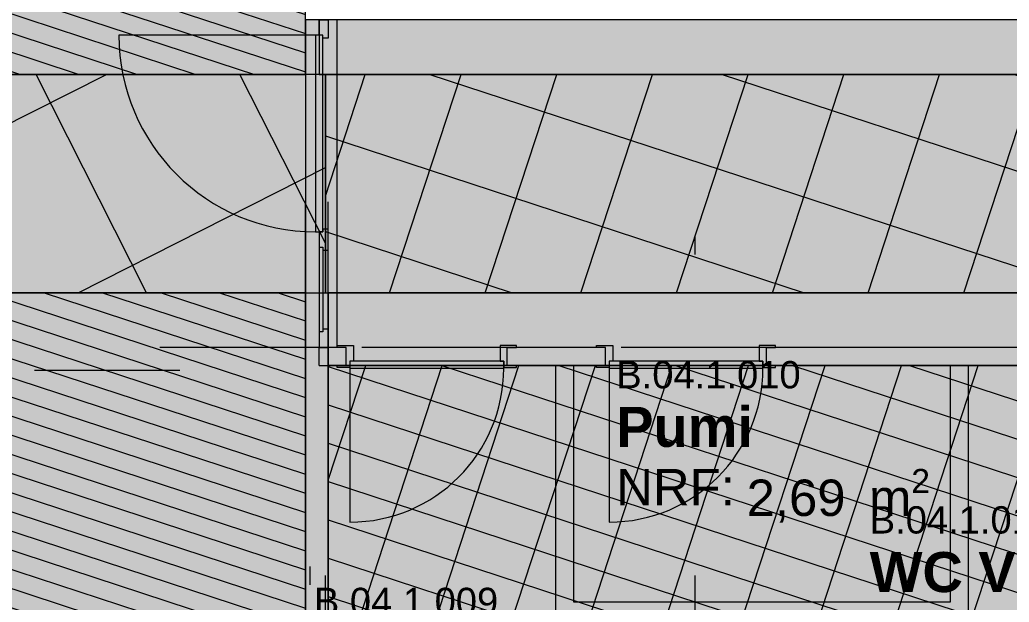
# Model space of a CAD drawing. Header units: metres. Extents: x 101 to 346, y 66 to 213.
# Drawn here: x 120.28 to 125.71, y 89.49 to 92.69 of the extents above; entities that cross this region are included whole.
import ezdxf

# ---------------------------------------------------------------- set-up
doc = ezdxf.new("R2010")
doc.units = ezdxf.units.M
doc.header["$MEASUREMENT"] = 0
for name, pattern in [('Punktlinie', [0.0035, 0, -0.0035]), ('Strichlinie-über-Schnitt', [0.0023, 0.0008, -0.0015]), ('Strichpunktlinie', [0.006703, 0.003528, -0.001764, 0, -0.001411])]:
    doc.linetypes.add(name, pattern=pattern)
for name, color, linetype in [('00  Raster', 7, 'Continuous'), ('20  Boden Aufbauten', 7, 'Continuous'), ('20  Boden Aufbauten_Deckschraffur', 7, 'Continuous'), ('20  Wand Leichtbau', 7, 'Continuous'), ('20  Wand Leichtbau_Deckschraffur', 7, 'Continuous'), ('20  Wand Leichtbau_Schnittschraffur', 7, 'Continuous'), ('20  Wand Leichtbau_Tür', 7, 'Continuous'), ('50  NUF - Raumstempel', 7, 'Continuous'), ('Neubau_20  Boden Aufbauten', 7, 'Continuous'), ('Neubau_20  Boden Aufbauten_Deckschraffur', 7, 'Continuous'), ('Neubau_20  Bodenschott', 7, 'Continuous'), ('Neubau_20  Bodenschott_Deckschraffur', 7, 'Continuous')]:
    doc.layers.add(name, color=color, linetype=linetype)
doc.styles.add('ERSTELLTER_STIL_1', font='')
doc.styles.add('ERSTELLTER_STIL_2', font='arial.ttf')
doc.styles.get('ERSTELLTER_STIL_1').set_extended_font_data('Arial')
pattern_1 = [(341.86749, (13.479, 22.35165), (0.03112157, 0.09503393), [])]
pattern_2 = [(26.86749, (13.58792, 22.68427), (-0.07117876, 0.14049852), [0, -0.105, 0, -0.1575]), (91.86749, (13.92054, 22.57534), (0.15741635, 0.00513262), [0, -0.077, 0, -0.133])]

msp = doc.modelspace()

# ---------------------------------------------------------------- hatches: boundary and pattern name
at = {"layer": '20  Boden Aufbauten_Deckschraffur', "linetype": 'Continuous', "lineweight": 18, "true_color": 0xffd5d5}
msp.add_hatch(color=254, dxfattribs=at).paths.add_polyline_path([(121.9704, 90.7919), (121.9704, 85.1769), (125.0334, 85.1769), (125.0334, 86.1769), (125.3834, 86.1769), (125.3834, 85.1769), (127.3054, 85.1769), (127.3054, 90.7919)])
at = {"layer": '20  Boden Aufbauten_Deckschraffur', "linetype": 'Continuous', "lineweight": 18}
h = msp.add_hatch(dxfattribs=at)
h.set_pattern_fill('Verband__Rechteck__40x20_87', color=8, style=0, pattern_type=2)
h.set_pattern_definition([(341.86749, (13.479, 22.35165), (0.06224314, 0.19006786), []), (71.8675, (13.479, 22.35165), (-0.3801357, 0.1244863), [])])
h.paths.add_polyline_path([(121.9704, 90.7919), (121.9704, 85.1769), (125.0334, 85.1769), (125.0334, 86.1769), (125.3834, 86.1769), (125.3834, 85.1769), (127.3054, 85.1769), (127.3054, 90.7919)])
at = {"layer": '20  Wand Leichtbau_Deckschraffur', "linetype": 'Continuous', "lineweight": 0, "true_color": 0xffffff}
msp.add_hatch(color=7, dxfattribs=at).paths.add_polyline_path([(121.9404, 91.4269), (121.9404, 91.4419), (121.9204, 91.4419), (121.9204, 90.9769), (121.9404, 90.9769), (121.9404, 90.9919), (121.9704, 90.9919), (121.9704, 91.4269)])
at = {"layer": '20  Wand Leichtbau_Schnittschraffur', "linetype": 'Continuous', "lineweight": 0, "true_color": 0xffffff}
for points in [[(121.9704, 92.6919), (121.9204, 92.6919), (121.9204, 92.6069), (121.9404, 92.6069), (121.9404, 92.5919), (121.9704, 92.5919)], [(121.9404, 91.5269), (121.9404, 92.6069), (121.9004, 92.6069), (121.9004, 91.5269)], [(121.9404, 91.4419), (121.9404, 91.4269), (121.9704, 91.4269), (121.9704, 91.5419), (121.9404, 91.5419), (121.9404, 91.5269), (121.9204, 91.5269), (121.9204, 91.4419)], [(121.9704, 90.8919), (121.9704, 90.9919), (121.9404, 90.9919), (121.9404, 90.9769), (121.9204, 90.9769), (121.9204, 90.8919)], [(122.1104, 90.9019), (122.0204, 90.9019), (122.0204, 90.8919), (122.0704, 90.8919), (122.0704, 90.7919), (122.0204, 90.7919), (122.0204, 90.7819), (122.0904, 90.7819), (122.0904, 90.8169), (122.1104, 90.8169)], [(122.9154, 90.9019), (122.9154, 90.8169), (122.9354, 90.8169), (122.9354, 90.7819), (123.0054, 90.7819), (123.0054, 90.7919), (122.9554, 90.7919), (122.9554, 90.8919), (123.0054, 90.8919), (123.0054, 90.9019)], [(123.5354, 90.9019), (123.4454, 90.9019), (123.4454, 90.8919), (123.4954, 90.8919), (123.4954, 90.7919), (123.4454, 90.7919), (123.4454, 90.7819), (123.5154, 90.7819), (123.5154, 90.8169), (123.5354, 90.8169)], [(124.3404, 90.9019), (124.3404, 90.8169), (124.3604, 90.8169), (124.3604, 90.7819), (124.4304, 90.7819), (124.4304, 90.7919), (124.3804, 90.7919), (124.3804, 90.8919), (124.4304, 90.8919), (124.4304, 90.9019)], [(122.9354, 90.7769), (122.9354, 90.8169), (122.0904, 90.8169), (122.0904, 90.7769)], [(124.3604, 90.7769), (124.3604, 90.8169), (123.5154, 90.8169), (123.5154, 90.7769)]]:
    msp.add_hatch(color=7, dxfattribs=at).paths.add_polyline_path(points)
at = {"layer": '20  Wand Leichtbau_Schnittschraffur', "linetype": 'Continuous', "lineweight": 18}
for points in [[(121.8454, 90.8919), (121.8454, 88.5569), (121.9704, 88.5569), (121.9704, 90.8919)], [(121.9204, 90.8919), (121.9204, 90.7919), (122.0704, 90.7919), (122.0704, 90.8919)], [(123.4954, 90.8919), (122.9554, 90.8919), (122.9554, 90.7919), (123.4954, 90.7919)], [(124.3804, 90.8919), (124.3804, 90.7919), (126.3204, 90.7919), (126.3204, 90.8919)], [(123.3204, 89.4919), (123.3204, 90.7919), (123.2204, 90.7919), (123.2204, 89.4919)], [(125.4904, 89.4919), (125.4904, 90.7919), (125.3904, 90.7919), (125.3904, 89.4919)], [(123.3204, 89.4919), (123.2204, 89.3919), (123.3204, 89.3919)], [(123.2204, 89.4919), (123.2204, 89.3919), (123.3204, 89.4919)], [(125.3904, 89.4919), (123.3204, 89.4919), (123.3204, 89.3919), (125.3904, 89.3919)]]:
    msp.add_hatch(color=9, dxfattribs=at).paths.add_polyline_path(points)
at = {"layer": 'Neubau_20  Boden Aufbauten_Deckschraffur', "linetype": 'Continuous', "lineweight": 18}
for points in [[(113.8304, 99.9619), (113.8304, 97.312), (113.7054, 97.312), (113.7054, 92.6999), (111.2179, 92.6999), (111.2179, 92.3919), (121.8454, 92.3919), (121.8454, 92.8169), (124.6679, 92.8169), (124.6679, 95.2768), (122.0179, 95.2768), (122.0179, 99.9621)], [(121.8454, 91.1919), (111.2179, 91.1919), (111.2179, 90.8919), (118.2804, 90.8919), (118.2804, 85.1769), (120.5754, 85.1769), (120.5754, 88.5569), (121.8454, 88.5569), (121.8454, 90.7169)]]:
    msp.add_hatch(color=30, dxfattribs=at).paths.add_polyline_path(points)
h = msp.add_hatch(dxfattribs=at)
h.set_pattern_fill('Holz_Schalung_liegend__1_A9', color=6, style=0, pattern_type=2)
h.set_pattern_definition(pattern_1)
h.paths.add_polyline_path([(113.8304, 99.9619), (113.8304, 97.312), (113.7054, 97.312), (113.7054, 92.6999), (111.2179, 92.6999), (111.2179, 92.3919), (121.8454, 92.3919), (121.8454, 92.8169), (124.6679, 92.8169), (124.6679, 95.2768), (122.0179, 95.2768), (122.0179, 99.9621)])
at = {"layer": 'Neubau_20  Boden Aufbauten_Deckschraffur', "linetype": 'Continuous', "lineweight": 50, "true_color": 0x9f9f9f}
h = msp.add_hatch(color=253, dxfattribs=at)
h.paths.add_polyline_path([(122.0179, 99.9619), (122.0179, 95.2769), (127.4179, 95.2769), (127.4179, 92.6919), (121.9204, 92.6919), (121.9204, 92.3919), (153.0379, 92.3919), (153.0379, 95.9172), (154.2379, 95.9172), (154.2379, 99.2769), (154.1583, 99.2769), (154.1583, 99.6769), (154.3304, 99.6769), (154.3304, 99.9626), (127.3804, 99.9619)])
h.paths.add_polyline_path([(132.7054, 92.6919), (132.7054, 95.2769), (138.2054, 95.2769), (138.2054, 92.6919), (136.6704, 92.6919), (136.6704, 92.8819), (134.2254, 92.8819), (134.2254, 92.6919)], flags=0)
at = {"layer": 'Neubau_20  Boden Aufbauten_Deckschraffur', "linetype": 'Continuous', "lineweight": 18, "true_color": 0xefefef}
h = msp.add_hatch(dxfattribs=at)
h.set_pattern_fill('Mörtel_0008', style=0, pattern_type=2)
h.set_pattern_definition(pattern_2)
h.paths.add_polyline_path([(122.0179, 99.9619), (122.0179, 95.2769), (127.4179, 95.2769), (127.4179, 92.6919), (121.9204, 92.6919), (121.9204, 92.3919), (153.0379, 92.3919), (153.0379, 95.9172), (154.2379, 95.9172), (154.2379, 99.2769), (154.1583, 99.2769), (154.1583, 99.6769), (154.3304, 99.6769), (154.3304, 99.9626), (127.3804, 99.9619)])
h.paths.add_polyline_path([(132.7054, 92.6919), (132.7054, 95.2769), (138.2054, 95.2769), (138.2054, 92.6919), (136.6704, 92.6919), (136.6704, 92.8819), (134.2254, 92.8819), (134.2254, 92.6919)], flags=0)
at = {"layer": 'Neubau_20  Boden Aufbauten_Deckschraffur', "linetype": 'Continuous', "lineweight": 50, "true_color": 0xefefef}
msp.add_hatch(color=7, dxfattribs=at).paths.add_polyline_path([(134.2254, 92.3919), (121.9554, 92.3919), (121.9554, 91.1919), (154.2379, 91.1919), (154.2379, 92.3919), (154.2379, 92.6919), (153.0379, 92.6919), (153.0379, 92.3919)])
at = {"layer": 'Neubau_20  Boden Aufbauten_Deckschraffur', "linetype": 'Continuous', "lineweight": 13, "true_color": 0x17c90e}
h = msp.add_hatch(dxfattribs=at)
h.set_pattern_fill('Verband__Quadrat__50x50__44', color=92, style=0, pattern_type=2)
h.set_pattern_definition([(341.8675, (13.479, 22.35165), (0.1556079, 0.4751696), []), (71.8675, (13.479, 22.35165), (-0.4751696, 0.1556079), [])])
h.paths.add_polyline_path([(134.2254, 92.3919), (121.9554, 92.3919), (121.9554, 91.1919), (154.2379, 91.1919), (154.2379, 92.3919), (154.2379, 92.6919), (153.0379, 92.6919), (153.0379, 92.3919)])
at = {"layer": 'Neubau_20  Boden Aufbauten_Deckschraffur', "linetype": 'Continuous', "lineweight": 18, "true_color": 0xff952b}
msp.add_hatch(color=30, dxfattribs=at).paths.add_polyline_path([(121.9554, 92.3919), (111.2179, 92.3919), (111.2179, 91.1919), (121.9554, 91.1919)])
at = {"layer": 'Neubau_20  Boden Aufbauten_Deckschraffur', "linetype": 'Continuous', "lineweight": 18, "true_color": 0x9900ff}
h = msp.add_hatch(dxfattribs=at)
h.set_pattern_fill('Bauliche_Anlagen__geplan_5C', color=190, style=0, pattern_type=2)
h.set_pattern_definition([(26.8675, (13.479, 22.3516), (-0.451929, 0.892054), []), (116.8675, (13.479, 22.3516), (0.892054, 0.451929), [])])
h.paths.add_polyline_path([(121.9554, 92.3919), (111.2179, 92.3919), (111.2179, 91.1919), (121.9554, 91.1919)])
at = {"layer": 'Neubau_20  Boden Aufbauten_Deckschraffur', "linetype": 'Continuous', "lineweight": 18}
h = msp.add_hatch(dxfattribs=at)
h.set_pattern_fill('Holz_Schalung_liegend__1_A9', color=6, style=0, pattern_type=2)
h.set_pattern_definition(pattern_1)
h.paths.add_polyline_path([(121.8454, 91.1919), (111.2179, 91.1919), (111.2179, 90.8919), (118.2804, 90.8919), (118.2804, 85.1769), (120.5754, 85.1769), (120.5754, 88.5569), (121.8454, 88.5569), (121.8454, 90.7169)])
at = {"layer": 'Neubau_20  Boden Aufbauten_Deckschraffur', "linetype": 'Continuous', "lineweight": 50, "true_color": 0x9f9f9f}
msp.add_hatch(color=253, dxfattribs=at).paths.add_polyline_path([(121.9704, 91.1919), (121.9704, 90.8919), (154.2379, 90.8919), (154.2379, 91.1919), (131.3429, 91.1919), (128.1054, 91.1919)])
at = {"layer": 'Neubau_20  Boden Aufbauten_Deckschraffur', "linetype": 'Continuous', "lineweight": 18, "true_color": 0xefefef}
h = msp.add_hatch(dxfattribs=at)
h.set_pattern_fill('Mörtel_0008', style=0, pattern_type=2)
h.set_pattern_definition(pattern_2)
h.paths.add_polyline_path([(121.9704, 91.1919), (121.9704, 90.8919), (154.2379, 90.8919), (154.2379, 91.1919), (131.3429, 91.1919), (128.1054, 91.1919)])
at = {"layer": 'Neubau_20  Boden Aufbauten_Deckschraffur', "linetype": 'Continuous', "lineweight": 18, "true_color": 0xada092}
msp.add_hatch(color=253, dxfattribs=at).paths.add_polyline_path([(121.9704, 90.8919), (121.9704, 90.7919), (128.1054, 90.7919), (128.1054, 90.7669), (131.3429, 90.7669), (131.3429, 90.7919), (131.4679, 90.7919), (131.4679, 85.4119), (131.4304, 85.4119), (131.4304, 85.1018), (131.4679, 85.1018), (131.5641, 85.1018), (148.1904, 85.1018), (148.1904, 87.6069), (147.5904, 87.6069), (147.5904, 90.8769), (154.2379, 90.8769), (154.2379, 90.8919)])
at = {"layer": 'Neubau_20  Boden Aufbauten_Deckschraffur', "linetype": 'Continuous', "lineweight": 18}
h = msp.add_hatch(dxfattribs=at)
h.set_pattern_fill('Mörtel_0008', color=8, style=0, pattern_type=2)
h.set_pattern_definition(pattern_2)
h.paths.add_polyline_path([(121.9704, 90.8919), (121.9704, 90.7919), (128.1054, 90.7919), (128.1054, 90.7669), (131.3429, 90.7669), (131.3429, 90.7919), (131.4679, 90.7919), (131.4679, 85.4119), (131.4304, 85.4119), (131.4304, 85.1018), (131.4679, 85.1018), (131.5641, 85.1018), (148.1904, 85.1018), (148.1904, 87.6069), (147.5904, 87.6069), (147.5904, 90.8769), (154.2379, 90.8769), (154.2379, 90.8919)])
at = {"layer": 'Neubau_20  Bodenschott_Deckschraffur', "linetype": 'Continuous', "lineweight": 0, "true_color": 0x11960a}
msp.add_hatch(color=94, dxfattribs=at).paths.add_polyline_path([(122.0204, 90.8919), (122.0204, 92.6919), (121.8454, 92.6919), (121.8454, 90.8919)])

# ---------------------------------------------------------------- linework, layer by layer
at = {"layer": '00  Raster', "color": 7, "linetype": 'Strichpunktlinie', "lineweight": 13, "ltscale": 1000}
for p, q in [((121.9554, 79.3072), (121.9554, 102.9769)), ((123.9874, 79.3072), (123.9874, 102.9769))]:
    msp.add_line(p, q, dxfattribs=at)
at = {"layer": '20  Boden Aufbauten', "color": 7, "linetype": 'Continuous', "lineweight": 13, "ltscale": 1000, "flags": 128}
msp.add_lwpolyline([(121.9704, 90.7919), (121.9704, 85.1769), (125.0334, 85.1769), (125.0334, 86.1769), (125.3834, 86.1769), (125.3834, 85.1769), (127.3054, 85.1769), (127.3054, 90.7919)], close=True, dxfattribs=at)
at = {"layer": '20  Wand Leichtbau', "color": 7, "linetype": 'Continuous', "lineweight": 13, "ltscale": 1000}
for p, q in [((121.9204, 92.6919), (121.8454, 92.6919)), ((121.9704, 92.6919), (121.9204, 92.6919)), ((121.9204, 90.8919), (121.8454, 90.8919)), ((121.9704, 90.8919), (121.9204, 90.8919)), ((122.0704, 90.7919), (122.0704, 90.8919)), ((122.9554, 90.7919), (122.9554, 90.8919)), ((123.4954, 90.7919), (123.4954, 90.8919)), ((124.3804, 90.7919), (124.3804, 90.8919))]:
    msp.add_line(p, q, dxfattribs=at)
at = {"layer": '20  Wand Leichtbau', "color": 7, "linetype": 'Strichlinie-über-Schnitt', "lineweight": 13, "ltscale": 1000, "flags": 128}
for points in [[(121.8454, 90.8919), (111.1554, 90.8919)], [(121.8454, 90.7669), (121.8454, 90.8919)], [(111.1554, 90.7669), (121.8454, 90.7669)]]:
    msp.add_lwpolyline(points, dxfattribs=at)
at = {"layer": '20  Wand Leichtbau', "color": 7, "linetype": 'Continuous', "lineweight": 18, "ltscale": 1000, "flags": 128}
for points in [[(121.8454, 90.8919), (121.8454, 88.5569)], [(122.0704, 90.8919), (121.9204, 90.8919)], [(121.9704, 88.5569), (121.9704, 90.8919)], [(123.4954, 90.8919), (122.9554, 90.8919)], [(126.3204, 90.8919), (124.3804, 90.8919)], [(121.9204, 90.7919), (122.0704, 90.7919)], [(122.9554, 90.7919), (123.2204, 90.7919)], [(123.2204, 90.7919), (123.2204, 89.3919)], [(123.3204, 89.4919), (123.3204, 90.7919)], [(123.3204, 90.7919), (123.4954, 90.7919)], [(124.3804, 90.7919), (125.3904, 90.7919)], [(125.3904, 90.7919), (125.3904, 89.4919)], [(125.4904, 89.4919), (125.4904, 90.7919)], [(125.4904, 90.7919), (126.3204, 90.7919)], [(125.3904, 89.4919), (123.3204, 89.4919)]]:
    msp.add_lwpolyline(points, dxfattribs=at)
at = {"layer": '20  Wand Leichtbau', "color": 7, "linetype": 'Continuous', "lineweight": 13, "ltscale": 1000, "flags": 128}
for points in [[(121.9204, 90.7919), (121.9204, 90.8919)], [(125.4904, 89.3919), (125.4904, 89.4919)]]:
    msp.add_lwpolyline(points, dxfattribs=at)
at = {"layer": '20  Wand Leichtbau_Tür', "color": 7, "linetype": 'Strichlinie-über-Schnitt', "lineweight": 13, "ltscale": 1000}
for p, q in [((121.8454, 90.8919), (121.8454, 92.6919)), ((121.9704, 90.8919), (121.9704, 92.6919)), ((122.9554, 90.8919), (122.0704, 90.8919)), ((124.3804, 90.8919), (123.4954, 90.8919)), ((122.9554, 90.7919), (122.0704, 90.7919)), ((124.3804, 90.7919), (123.4954, 90.7919))]:
    msp.add_line(p, q, dxfattribs=at)
at = {"layer": '20  Wand Leichtbau_Tür', "color": 7, "linetype": 'Continuous', "lineweight": 13, "ltscale": 1000}
for p, q in [((121.9204, 92.6919), (121.8454, 92.6919)), ((121.9204, 92.6069), (121.9204, 92.6919)), ((121.9204, 92.6919), (121.9704, 92.6919)), ((121.9704, 92.6919), (121.9204, 92.6919)), ((121.9704, 92.6919), (121.9204, 92.6919)), ((121.9704, 92.6919), (121.9704, 92.5919)), ((121.9004, 92.6069), (120.8204, 92.6069)), ((121.9404, 92.6069), (121.9004, 92.6069)), ((121.9004, 92.6069), (121.9004, 91.5269)), ((121.9404, 92.6069), (121.9204, 92.6069)), ((121.9404, 92.5919), (121.9404, 92.6069)), ((121.9404, 91.5269), (121.9404, 92.6069)), ((121.9704, 92.5919), (121.9404, 92.5919)), ((121.9704, 91.5419), (121.9404, 91.5419)), ((121.9404, 91.5419), (121.9404, 91.5269)), ((121.9704, 91.4269), (121.9704, 91.5419)), ((121.9004, 91.5269), (121.9404, 91.5269)), ((121.9404, 91.5269), (121.9204, 91.5269)), ((121.9204, 91.5269), (121.9204, 91.4419)), ((121.9204, 91.4419), (121.9204, 90.9769)), ((121.9204, 91.4419), (121.9404, 91.4419)), ((121.9404, 91.4419), (121.9404, 91.4269)), ((121.9404, 91.4269), (121.9704, 91.4269)), ((121.9404, 91.4269), (121.9404, 90.9919)), ((121.9704, 90.9919), (121.9704, 91.4269)), ((121.9404, 90.9769), (121.9204, 90.9769)), ((121.9204, 90.9769), (121.9204, 90.8919)), ((121.9704, 90.9919), (121.9404, 90.9919)), ((121.9404, 90.9919), (121.9404, 90.9769)), ((121.9704, 90.8919), (121.9704, 90.9919)), ((121.9204, 90.8919), (121.8454, 90.8919)), ((121.9204, 90.8919), (121.9704, 90.8919)), ((121.9704, 90.8919), (121.9204, 90.8919)), ((121.9704, 90.8919), (121.9204, 90.8919)), ((122.0204, 90.8919), (122.0204, 90.9019)), ((122.0204, 90.9019), (122.1104, 90.9019)), ((122.0704, 90.8919), (122.0204, 90.8919)), ((122.0704, 90.7919), (122.0704, 90.8919)), ((122.0704, 90.7919), (122.0704, 90.8919)), ((122.0704, 90.7919), (122.0704, 90.8919)), ((122.1104, 90.9019), (122.1104, 90.8169)), ((122.9154, 90.9019), (122.9154, 90.8169)), ((123.0054, 90.9019), (122.9154, 90.9019)), ((122.9554, 90.7919), (122.9554, 90.8919)), ((122.9554, 90.8919), (123.0054, 90.8919)), ((122.9554, 90.7919), (122.9554, 90.8919)), ((122.9554, 90.7919), (122.9554, 90.8919)), ((123.0054, 90.8919), (123.0054, 90.9019)), ((123.4454, 90.8919), (123.4454, 90.9019)), ((123.4454, 90.9019), (123.5354, 90.9019)), ((123.4954, 90.8919), (123.4454, 90.8919)), ((123.4954, 90.7919), (123.4954, 90.8919)), ((123.4954, 90.7919), (123.4954, 90.8919)), ((123.4954, 90.7919), (123.4954, 90.8919)), ((123.5354, 90.9019), (123.5354, 90.8169)), ((124.3404, 90.9019), (124.3404, 90.8169)), ((124.4304, 90.9019), (124.3404, 90.9019)), ((124.3804, 90.7919), (124.3804, 90.8919)), ((124.3804, 90.8919), (124.4304, 90.8919)), ((124.3804, 90.7919), (124.3804, 90.8919)), ((124.3804, 90.7919), (124.3804, 90.8919)), ((124.4304, 90.8919), (124.4304, 90.9019)), ((122.0204, 90.7819), (122.0204, 90.7919)), ((122.0204, 90.7919), (122.0704, 90.7919)), ((122.0904, 90.7819), (122.0204, 90.7819)), ((122.1104, 90.8169), (122.0904, 90.8169)), ((122.0904, 90.8169), (122.0904, 90.7819)), ((122.9354, 90.8169), (122.0904, 90.8169)), ((122.0904, 90.8169), (122.0904, 90.7769)), ((122.9154, 90.8169), (122.9354, 90.8169)), ((122.9354, 90.8169), (122.9354, 90.7819)), ((122.9354, 90.7769), (122.9354, 90.8169)), ((122.9354, 90.7819), (123.0054, 90.7819)), ((123.0054, 90.7919), (122.9554, 90.7919)), ((123.0054, 90.7819), (123.0054, 90.7919)), ((123.4454, 90.7819), (123.4454, 90.7919)), ((123.4454, 90.7919), (123.4954, 90.7919)), ((123.5154, 90.7819), (123.4454, 90.7819)), ((123.5354, 90.8169), (123.5154, 90.8169)), ((123.5154, 90.8169), (123.5154, 90.7819)), ((124.3604, 90.8169), (123.5154, 90.8169)), ((123.5154, 90.8169), (123.5154, 90.7769)), ((124.3404, 90.8169), (124.3604, 90.8169)), ((124.3604, 90.8169), (124.3604, 90.7819)), ((124.3604, 90.7769), (124.3604, 90.8169)), ((124.3604, 90.7819), (124.4304, 90.7819)), ((124.4304, 90.7919), (124.3804, 90.7919)), ((124.4304, 90.7819), (124.4304, 90.7919)), ((122.0904, 90.7769), (122.9354, 90.7769)), ((122.0904, 90.7769), (122.0904, 89.9319)), ((123.5154, 90.7769), (124.3604, 90.7769)), ((123.5154, 90.7769), (123.5154, 89.9319))]:
    msp.add_line(p, q, dxfattribs=at)
for centre, radius, start, end in [((121.9004, 92.6069), 1.08, 180, 270), ((122.0904, 90.7769), 0.845, 270, 360), ((123.5154, 90.7769), 0.845, 270, 360)]:
    msp.add_arc(centre, radius, start, end, dxfattribs=at)
at = {"layer": '50  NUF - Raumstempel', "color": 7, "linetype": 'Punktlinie', "lineweight": 13, "ltscale": 1000, "flags": 128}
msp.add_lwpolyline([(104.6804, 84.956), (104.6804, 97.469), (113.7904, 97.469), (113.7904, 99.9619), (127.3054, 99.9619), (127.3054, 99.6919), (127.1404, 99.6919), (127.1404, 99.2619), (127.3054, 99.2619), (127.3054, 93.4069), (127.1404, 93.4069), (127.1404, 92.9769), (127.3054, 92.9769), (127.3054, 92.7919), (121.8704, 92.7919), (121.8704, 88.5569), (120.5754, 88.5569), (120.5754, 85.1919), (117.9804, 85.1919), (117.9804, 84.956)], close=True, dxfattribs=at)
at = {"layer": 'Neubau_20  Boden Aufbauten', "color": 7, "linetype": 'Continuous', "lineweight": 13, "ltscale": 1000, "flags": 128}
for points in [[(113.8304, 99.9619), (113.8304, 97.312), (113.7054, 97.312), (113.7054, 92.6999), (111.2179, 92.6999), (111.2179, 92.3919), (121.8454, 92.3919), (121.8454, 92.8169), (124.6679, 92.8169), (124.6679, 95.2768), (122.0179, 95.2768), (122.0179, 99.9621)], [(122.0179, 99.9619), (122.0179, 95.2769), (127.4179, 95.2769), (127.4179, 92.6919), (121.9204, 92.6919), (121.9204, 92.3919), (153.0379, 92.3919), (153.0379, 95.9172), (154.2379, 95.9172), (154.2379, 99.2769), (154.1583, 99.2769), (154.1583, 99.6769), (154.3304, 99.6769), (154.3304, 99.9626), (127.3804, 99.9619)], [(121.8454, 91.1919), (111.2179, 91.1919), (111.2179, 90.8919), (118.2804, 90.8919), (118.2804, 85.1769), (120.5754, 85.1769), (120.5754, 88.5569), (121.8454, 88.5569), (121.8454, 90.7169)]]:
    msp.add_lwpolyline(points, close=True, dxfattribs=at)
at = {"layer": 'Neubau_20  Boden Aufbauten', "color": 253, "linetype": 'Continuous', "lineweight": 18, "ltscale": 1000, "true_color": 0x9f9f9f, "flags": 128}
for points in [[(134.2254, 92.3919), (121.9554, 92.3919), (121.9554, 91.1919), (154.2379, 91.1919), (154.2379, 92.3919), (154.2379, 92.6919), (153.0379, 92.6919), (153.0379, 92.3919)], [(121.9554, 92.3919), (111.2179, 92.3919), (111.2179, 91.1919), (121.9554, 91.1919)]]:
    msp.add_lwpolyline(points, close=True, dxfattribs=at)
at = {"layer": 'Neubau_20  Boden Aufbauten', "color": 7, "linetype": 'Continuous', "lineweight": 13, "ltscale": 1000, "flags": 128}
for points in [[(121.9704, 91.1919), (121.9704, 90.8919)], [(154.2379, 90.8919), (154.2379, 91.1919), (131.3429, 91.1919), (128.1054, 91.1919), (121.9704, 91.1919)], [(121.9704, 90.8919), (121.9704, 90.7919), (128.1054, 90.7919), (128.1054, 90.7669), (131.3429, 90.7669), (131.3429, 90.7919), (131.4679, 90.7919), (131.4679, 85.4119), (131.4304, 85.4119), (131.4304, 85.1018), (131.4679, 85.1018), (131.5641, 85.1018), (148.1904, 85.1018), (148.1904, 87.6069), (147.5904, 87.6069), (147.5904, 90.8769), (154.2379, 90.8769), (154.2379, 90.8919)]]:
    msp.add_lwpolyline(points, dxfattribs=at)
at = {"layer": 'Neubau_20  Bodenschott', "color": 7, "linetype": 'Continuous', "lineweight": 13, "ltscale": 1000, "flags": 128}
for points in [[(122.0204, 92.6919), (121.8454, 92.6919)], [(121.8454, 92.6919), (121.8454, 90.8919)], [(122.0204, 90.8919), (122.0204, 92.6919)], [(122.0204, 90.8919), (121.8454, 90.8919)]]:
    msp.add_lwpolyline(points, dxfattribs=at)

# ---------------------------------------------------------------- texts
at = {"layer": '50  NUF - Raumstempel', "color": 7, "linetype": 'Continuous', "lineweight": 13, "attachment_point": 1}
for s, insert, char_height, style in [('\\A1;{\\pql;\\pt0;\\fArial|b0|i0|c0|p38;B.04.1.010}', (123.5543, 90.8169), 0.15, 'ERSTELLTER_STIL_1'), ('\\A1;{\\pqj;\\pt0;\\fArial|b1|i0|c0|p38;Pumi}', (123.5543, 90.5652), 0.22, 'ERSTELLTER_STIL_2'), ('\\A1;{\\pqj;\\pt0;\\fArial|b0|i0|c0|p38;NRF: }', (123.5543, 90.2241), 0.2, 'ERSTELLTER_STIL_1'), ('\\A1;{\\pql;\\pt0,0.2;\\fArial|b0|i0|c0|p38;2,69\\fArial|b0|i0|c0|p38;\\A1{\\H.66x;\\S^  ;}\\fArial|b0|i0|c0|p38; m\\fArial|b0|i0|c0|p38;\\A1{\\H.66x;\\S2^  ;}}', (124.2711, 90.2241), 0.2, 'ERSTELLTER_STIL_1'), ('\\A1;{\\pql;\\pt0;\\fArial|b0|i0|c0|p38;B.04.1.011}', (124.9475, 90.0192), 0.15, 'ERSTELLTER_STIL_1'), ('\\A1;{\\pqj;\\pt0;\\fArial|b1|i0|c0|p38;WC Vorraum}', (124.9475, 89.7674), 0.22, 'ERSTELLTER_STIL_2'), ('\\A1;{\\pql;\\pt0;\\fArial|b0|i0|c0|p38;B.04.1.009}', (121.8919, 89.5713), 0.15, 'ERSTELLTER_STIL_1')]:
    msp.add_mtext(s, dxfattribs=dict(at, insert=insert, char_height=char_height, style=style))

doc.saveas('drawing.dxf')
